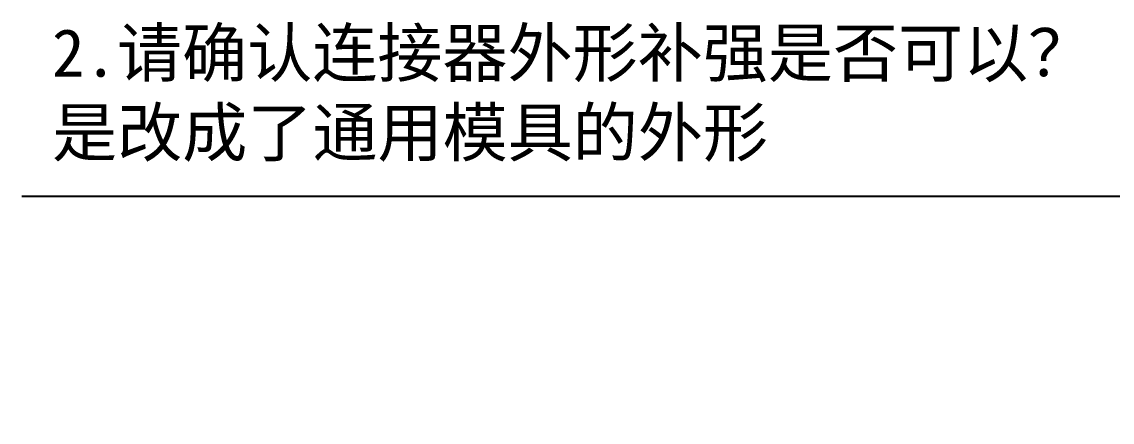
# Model space of a CAD drawing. Header units: millimetres. Extents: x -2596 to -724, y -1791 to -1070.
# Drawn here: x -1782.5 to -1679.7, y -1685.5 to -1647.8 of the extents above; entities that cross this region are included whole.
import ezdxf

# ---------------------------------------------------------------- set-up
doc = ezdxf.new("R2010")
doc.units = ezdxf.units.MM
doc.layers.add('dim', color=3, linetype='Continuous')
doc.layers.add('DIM（标注）', color=3, linetype='Continuous')
doc.styles.add('RD', font='ROMAND.shx', dxfattribs={"width": 0.8})
doc.styles.add('宋', font='', dxfattribs={"height": 2})
doc.styles.get('宋').set_extended_font_data('SimSun')
doc.dimstyles.new('DIM', dxfattribs={"dimtxt": 0.8, "dimasz": 0.8, "dimexe": 0, "dimexo": 0.5, "dimgap": 0.11, "dimtad": 0, "dimzin": 1, "dimdsep": 46, "dimtxsty": 'RD', "dimcen": 0, "dimclrd": 256, "dimclre": 256, "dimclrt": 256, "dimadec": 0, "dimazin": 0, "dimtm": 1e-09, "dimtfac": 1, "dimtofl": 0, "dimtmove": 0, "dimatfit": 3, "dimfxl": 1, "dimlwe": -1, "dimarcsym": 0})

msp = doc.modelspace()

# ---------------------------------------------------------------- linework, layer by layer
at = {"color": 1}
msp.add_xline((-2946.946, -1762.705), (-1, 0), dxfattribs=at)

# ---------------------------------------------------------------- texts
at = {"layer": 'DIM（标注）', "insert": (-1779.624, -1660.964), "char_height": 4.5, "attachment_point": 7, "style": '宋'}
msp.add_mtext_dynamic_manual_height_columns('2.请确认连接器外形补强是否可以？^J是改成了通用模具的外形', width=16.15041, gutter_width=12.5, heights=[0], dxfattribs=at).dxf.set("width", 179.28206)

# ---------------------------------------------------------------- leaders
at = {"layer": 'dim', "color": 1, "lineweight": 5}
msp.add_leader([(-1602.023, -1685.511), (-1678.749, -1664.213), (-1782.478, -1664.213)], dimstyle='DIM', override={"dimgap": 0.11, "dimtad": 0}, dxfattribs=at)

doc.saveas('drawing.dxf')
